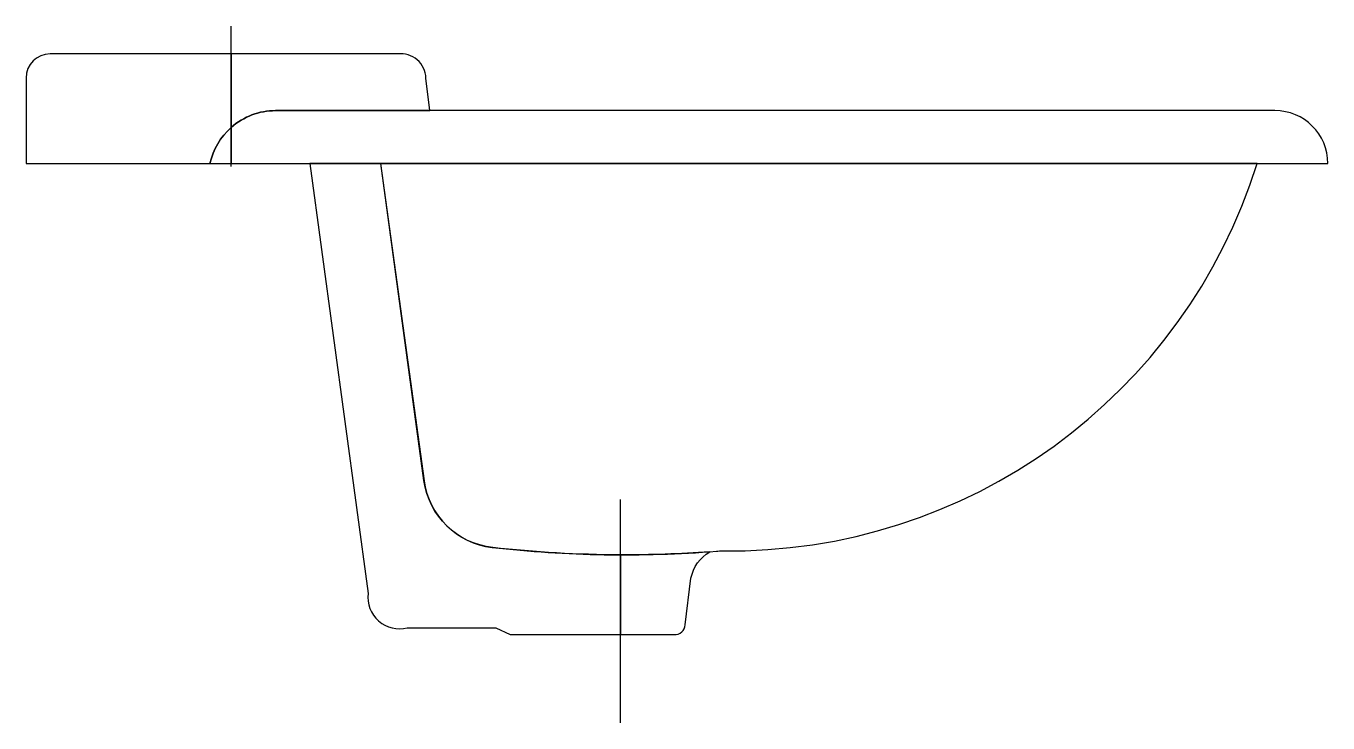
# Model space of a CAD drawing. Extents: x -692.777 to -692.407, y 619.027 to 619.225.
import ezdxf

# ---------------------------------------------------------------- set-up
doc = ezdxf.new("R2010")
doc.units = 0
doc.header["$LTSCALE"] = 0.225054
doc.header["$MEASUREMENT"] = 0
doc.linetypes.add('AXES', pattern=[0.54, 0.3, -0.08, 0.08, -0.08])
doc.layers.get('0').update_dxf_attribs({"linetype": 'CONTINUOUS'})
doc.layers.add('DECA_EIXOS', color=5, linetype='AXES')

msp = doc.modelspace()

# ---------------------------------------------------------------- linework, layer by layer
at = {"linetype": 'CONTINUOUS', "flags": 128}
for points in [[(-692.71868, 619.21698), (-692.77012, 619.21698, 0.414213), (-692.77695, 619.21015), (-692.77695, 619.1859), (-692.72471, 619.1859, -0.159521), (-692.71868, 619.19614)], [(-692.6634, 619.21013, 0.442738), (-692.67135, 619.21698), (-692.71868, 619.21698), (-692.71868, 619.19614, -0.182523), (-692.70606, 619.2009), (-692.66225, 619.2009)], [(-692.42229, 619.2009), (-692.70606, 619.2009, 0.182523), (-692.71868, 619.19614), (-692.71868, 619.1859), (-692.40722, 619.1859, 0.412843)], [(-692.71868, 619.19614, 0.159521), (-692.72471, 619.1859), (-692.71868, 619.1859)], [(-692.60816, 619.07485, -0.027117), (-692.64443, 619.07694, -0.344575), (-692.66394, 619.09593), (-692.67617, 619.1859), (-692.69636, 619.1859), (-692.67982, 619.0639, 0.529676), (-692.66868, 619.05418), (-692.64352, 619.05418), (-692.63947, 619.05221), (-692.60816, 619.05221)], [(-692.42731, 619.1859), (-692.67629, 619.1859), (-692.66393, 619.09587, 0.341697), (-692.64459, 619.07696, 0.047636), (-692.58088, 619.07587, -0.047722), (-692.5792, 619.076, 0.332003)], [(-692.58811, 619.06824, -0.216558), (-692.58278, 619.07572, -0.018945), (-692.60816, 619.07485), (-692.60816, 619.05221), (-692.59292, 619.05221, 0.408908), (-692.58973, 619.05503)]]:
    msp.add_lwpolyline(points, format="xyb", close=True, dxfattribs=at)
at = {"layer": 'DECA_EIXOS'}
for points in [[(-692.71868, 619.18503), (-692.71868, 619.22489)], [(-692.60816, 619.02716), (-692.60816, 619.09052)]]:
    msp.add_lwpolyline(points, dxfattribs=at)

doc.saveas('drawing.dxf')
